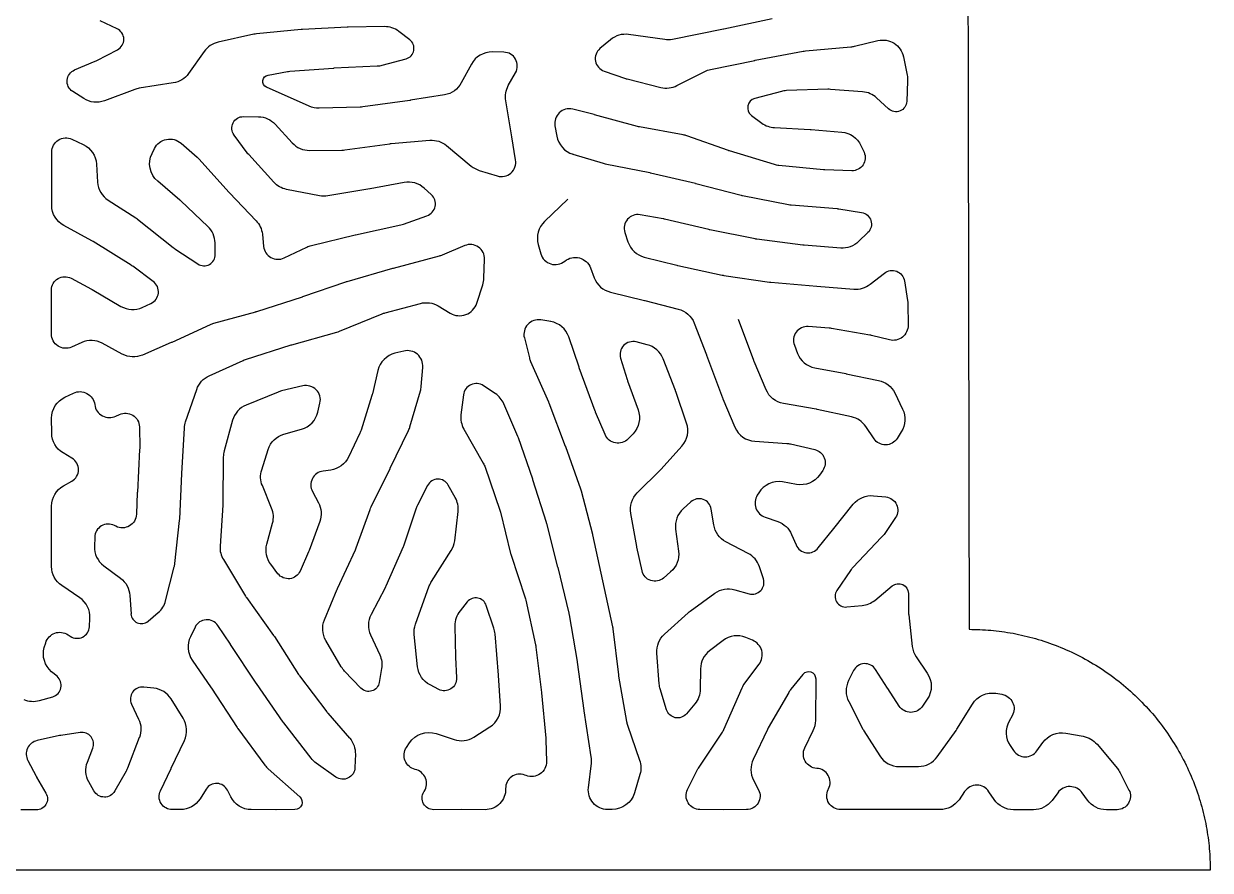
# Model space of a CAD drawing. Header units: inches. Extents: x 126 to 186, y 0 to 60.
# Drawn here: x 132.27 to 142, y 40.2 to 47.15 of the extents above; entities that cross this region are included whole.
import ezdxf

# ---------------------------------------------------------------- set-up
doc = ezdxf.new("R2010")
doc.units = ezdxf.units.IN
doc.header["$LTSCALE"] = 100
doc.header["$MEASUREMENT"] = 0
doc.layers.add('Default', color=18, linetype='Continuous', true_color=0x000000)

msp = doc.modelspace()

# ---------------------------------------------------------------- linework, layer by layer
at = {"layer": 'Default'}
for p, q in [((133.0359, 47.1074), (132.8973, 47.1727)), ((134.5464, 47.102), (134.1795, 47.0658)), ((134.9232, 47.1212), (134.5555, 47.1027)), ((135.2276, 47.1251), (134.9304, 47.1214)), ((138.0081, 47.1029), (137.5899, 47.02)), ((138.4088, 47.19), (138.0115, 47.1036)), ((134.1571, 47.0622), (133.864, 46.9972)), ((135.4356, 47.0171), (135.3453, 47.0861)), ((137.0811, 47.0173), (136.9954, 46.9449)), ((137.5262, 47.0182), (137.2304, 47.0602)), ((139.0815, 46.9635), (139.2753, 47.0104)), ((132.8702, 46.8472), (133.0394, 46.9356)), ((133.7503, 46.9218), (133.621, 46.7401)), ((136.2068, 46.9153), (136.1127, 46.9171)), ((138.2682, 46.849), (138.6621, 46.9226)), ((138.6799, 46.925), (139.0538, 46.9589)), ((132.6868, 46.7696), (132.8556, 46.8404)), ((134.8151, 46.7855), (135.1692, 46.802)), ((135.2101, 46.8084), (135.4051, 46.8614)), ((135.942, 46.8175), (135.8583, 46.6627)), ((137.9024, 46.7738), (138.2648, 46.8483)), ((139.4832, 46.8783), (139.514, 46.7269)), ((134.2735, 46.7278), (134.4318, 46.7562)), ((134.4513, 46.7586), (134.8099, 46.7852)), ((136.2438, 46.6408), (136.3033, 46.7471)), ((137.0302, 46.7597), (137.2035, 46.7003)), ((137.6265, 46.6413), (137.8547, 46.7571)), ((133.1806, 46.609), (132.9315, 46.5161)), ((133.4958, 46.6626), (133.2174, 46.6187)), ((134.6105, 46.4724), (134.2614, 46.6281)), ((137.2187, 46.6958), (137.4941, 46.6265)), ((138.8653, 46.6109), (138.5255, 46.6)), ((139.1495, 46.59), (138.886, 46.6104)), ((139.5177, 46.6813), (139.5107, 46.5118)), ((132.7625, 46.5342), (132.6714, 46.5926)), ((135.437, 46.5197), (135.0511, 46.4657)), ((135.7214, 46.5656), (135.4409, 46.5203)), ((136.272, 46.2204), (136.2222, 46.5165)), ((138.483, 46.5938), (138.2651, 46.5361)), ((139.3613, 46.45), (139.2637, 46.5402)), ((135.0292, 46.4639), (134.6923, 46.456)), ((136.9465, 46.4036), (136.7716, 46.4468)), ((134.0724, 46.3868), (134.1944, 46.3853)), ((134.3322, 46.3235), (134.472, 46.1708)), ((137.303, 46.3056), (136.9513, 46.4023)), ((138.2382, 46.3965), (138.3233, 46.3332)), ((134.1031, 46.0894), (133.995, 46.2354)), ((136.3036, 46.0318), (136.2721, 46.2202)), ((136.6264, 46.3109), (136.6415, 46.2265)), ((137.6779, 46.2363), (137.3192, 46.3019)), ((138.0486, 46.1078), (137.7071, 46.2285)), ((138.4271, 46.2959), (138.72, 46.2811)), ((138.7259, 46.2807), (138.9777, 46.2599)), ((132.6658, 46.2006), (132.7584, 46.1568)), ((133.322, 46.085), (133.3414, 46.124)), ((133.5616, 46.1675), (133.6914, 46.0538)), ((134.9039, 46.1134), (135.2728, 46.1645)), ((135.283, 46.1656), (135.6007, 46.1924)), ((135.7381, 46.1492), (135.9405, 45.981)), ((139.1347, 46.1499), (139.1606, 46.0935)), ((132.4993, 45.9119), (132.4995, 46.0955)), ((133.7074, 46.0381), (133.9527, 45.7662)), ((134.3206, 45.8484), (134.1151, 46.0747)), ((134.614, 46.109), (134.8796, 46.1116)), ((136.7742, 46.0777), (137.0203, 46.0044)), ((138.4256, 45.9928), (138.0566, 46.1052)), ((132.8667, 45.9973), (132.8763, 45.8484)), ((136.0055, 45.9457), (136.1526, 45.9)), ((137.0375, 46.0001), (137.4044, 45.9273)), ((137.4111, 45.9258), (137.7774, 45.8393)), ((138.8286, 45.9512), (138.4632, 45.9854)), ((139.0599, 45.9425), (138.8394, 45.9505)), ((132.4997, 45.6592), (132.4993, 45.9114)), ((133.5508, 45.7005), (133.3687, 45.8558)), ((135.3908, 45.846), (135.11, 45.7943)), ((137.7819, 45.8382), (138.1525, 45.741)), ((133.9563, 45.7623), (134.1753, 45.5327)), ((134.6955, 45.7366), (134.4248, 45.7896)), ((135.1073, 45.7938), (134.7637, 45.7357)), ((135.6116, 45.7467), (135.5527, 45.8)), ((138.1644, 45.7383), (138.5424, 45.6647)), ((132.9627, 45.7011), (133.1888, 45.5548)), ((133.7796, 45.4852), (133.5578, 45.6942)), ((136.7325, 45.71), (136.5406, 45.5257)), ((138.5633, 45.6618), (138.9395, 45.6313)), ((133.2037, 45.5441), (133.4968, 45.3116)), ((135.3842, 45.5047), (135.5767, 45.5727)), ((137.5139, 45.5484), (137.3238, 45.5812)), ((137.8893, 45.4592), (137.5257, 45.546)), ((138.9546, 45.6295), (139.1411, 45.5992)), ((132.8298, 45.3674), (132.5991, 45.4925)), ((134.992, 45.4163), (135.3621, 45.4984)), ((138.2674, 45.383), (137.8959, 45.4578)), ((133.1516, 45.1666), (132.8399, 45.3615)), ((133.8407, 45.2555), (133.8393, 45.3497)), ((134.2268, 45.4217), (134.2375, 45.3209)), ((134.6289, 45.3287), (134.9886, 45.4155)), ((137.1992, 45.4364), (137.2251, 45.3586)), ((138.6596, 45.3319), (138.2806, 45.3808)), ((139.1925, 45.4352), (139.1159, 45.3611)), ((133.5098, 45.3022), (133.6979, 45.1774)), ((134.4051, 45.227), (134.592, 45.3157)), ((135.8859, 45.3281), (135.7007, 45.2501)), ((136.4893, 45.337), (136.5106, 45.2616)), ((138.9695, 45.3082), (138.6696, 45.3309)), ((133.3321, 45.0337), (133.164, 45.1582)), ((135.6758, 45.2416), (135.2987, 45.1413)), ((136.0438, 45.0597), (136.0489, 45.216)), ((136.7065, 45.2004), (136.7068, 45.2007)), ((137.3588, 45.2344), (137.6269, 45.1666)), ((137.6332, 45.1651), (137.9987, 45.0857)), ((132.6591, 45.0599), (132.8265, 44.9697)), ((135.2948, 45.1403), (134.9184, 45.0316)), ((136.918, 45.1448), (136.9491, 45.063)), ((138.0117, 45.0833), (138.3846, 45.029)), ((139.2103, 45.0108), (139.3277, 45.1026)), ((132.4972, 44.7825), (132.4979, 44.9641)), ((132.8319, 44.9667), (133.0674, 44.8297)), ((134.9091, 45.0286), (134.5563, 44.9068)), ((135.9854, 44.8555), (136.0346, 45.0072)), ((138.396, 45.0277), (138.7742, 44.9958)), ((138.7748, 44.9958), (139.0779, 44.9711)), ((139.4928, 45.0377), (139.518, 44.8789)), ((134.5524, 44.9055), (134.1789, 44.7855)), ((137.0816, 44.946), (137.3606, 44.8778)), ((137.3621, 44.8774), (137.6376, 44.8077)), ((132.4977, 44.6021), (132.4972, 44.7812)), ((133.2424, 44.8214), (133.3136, 44.8542)), ((134.1714, 44.7832), (133.8264, 44.6877)), ((134.8592, 44.6253), (135.2102, 44.7685)), ((135.233, 44.7762), (135.5225, 44.8534)), ((135.6689, 44.8329), (135.7678, 44.7738)), ((139.5203, 44.8511), (139.5221, 44.6748)), ((133.7983, 44.6775), (133.4836, 44.5339)), ((136.5911, 44.705), (136.5114, 44.7183)), ((137.7684, 44.6912), (137.8677, 44.431)), ((138.256, 44.3857), (138.1326, 44.7206)), ((138.8744, 44.6515), (138.7027, 44.6632)), ((134.4689, 44.515), (134.8385, 44.6182)), ((136.3752, 44.5704), (136.4163, 44.4078)), ((136.8241, 44.33), (136.7397, 44.5787)), ((139.2095, 44.5935), (138.8945, 44.6491)), ((139.3698, 44.5543), (139.2221, 44.5908)), ((132.746, 44.5328), (132.6624, 44.4955)), ((133.0783, 44.4376), (132.9136, 44.5265)), ((133.48, 44.5323), (133.2438, 44.4304)), ((134.0885, 44.3931), (134.4619, 44.5129)), ((137.3817, 44.5152), (137.2922, 44.5375)), ((138.5896, 44.51), (138.615, 44.4439)), ((133.7905, 44.2605), (134.0687, 44.3855)), ((135.386, 44.4625), (135.3141, 44.4448)), ((136.4267, 44.3777), (136.5727, 44.0467)), ((137.165, 44.4035), (137.2187, 44.2285)), ((137.6141, 44.1378), (137.5129, 44.3994)), ((137.8681, 44.4301), (138.0004, 44.0784)), ((138.3576, 44.1456), (138.2594, 44.3772)), ((135.1748, 44.3042), (135.1289, 44.1112)), ((135.5297, 44.1729), (135.5425, 44.3292)), ((136.9565, 43.9702), (136.8257, 44.3255)), ((138.7573, 44.3252), (139.0115, 44.2774)), ((139.0149, 44.2768), (139.2799, 44.222)), ((134.5588, 44.1763), (134.3841, 44.1353)), ((136.1373, 44.114), (136.0404, 44.1785)), ((137.2217, 44.2196), (137.3081, 43.9805)), ((132.6079, 44.0854), (132.6772, 44.1181)), ((133.5977, 43.8825), (133.6886, 44.1486)), ((134.3556, 44.1263), (134.0946, 44.0197)), ((135.1255, 44.0987), (135.0372, 43.8144)), ((135.4373, 43.8414), (135.5228, 44.1354)), ((135.8754, 44.1025), (135.8556, 43.9399)), ((137.7058, 43.8717), (137.6165, 44.1311)), ((139.4125, 44.1189), (139.477, 43.9858)), ((134.6819, 43.9614), (134.6993, 44.0359)), ((136.3215, 43.7625), (136.2067, 44.0306)), ((136.5764, 44.0375), (136.7109, 43.6833)), ((138.0033, 44.0711), (138.1022, 43.8377)), ((138.7684, 43.9853), (138.4996, 44.0326)), ((139.0578, 43.9228), (138.7757, 43.9839)), ((132.4993, 43.7896), (132.499, 43.9131)), ((133.0262, 43.9286), (133.0546, 43.9422)), ((133.9833, 43.8945), (133.9137, 43.6429)), ((137.0367, 43.7777), (136.9595, 43.9626)), ((133.219, 43.8401), (133.221, 43.6664)), ((133.5677, 43.4592), (133.5878, 43.8313)), ((134.4034, 43.7803), (134.5491, 43.8219)), ((135.0272, 43.7888), (134.9335, 43.593)), ((135.2761, 43.5014), (135.4259, 43.8119)), ((135.8791, 43.8231), (136.0387, 43.5422)), ((139.2431, 43.7428), (139.175, 43.8435)), ((139.4665, 43.801), (139.4313, 43.7455)), ((136.4439, 43.4111), (136.3263, 43.75)), ((137.2667, 43.7846), (137.2263, 43.7424)), ((138.2644, 43.7222), (138.5271, 43.7046)), ((138.5568, 43.7002), (138.7566, 43.6544)), ((132.6658, 43.5831), (132.5925, 43.6265)), ((133.2207, 43.6539), (133.2017, 43.3053)), ((133.9068, 43.5936), (133.904, 43.2089)), ((134.2215, 43.4884), (134.2746, 43.6553)), ((136.712, 43.6803), (136.8369, 43.3335)), ((137.498, 43.4949), (137.6673, 43.6827)), ((135.1187, 43.1837), (135.2753, 43.4996)), ((136.0531, 43.5104), (136.175, 43.1575)), ((133.5489, 43.0834), (133.5677, 43.4585)), ((134.7871, 43.4866), (134.7245, 43.4783)), ((136.5564, 43.0569), (136.4455, 43.4063)), ((137.301, 43.2994), (137.4906, 43.487)), ((138.8221, 43.4825), (138.7958, 43.4455)), ((132.5955, 43.356), (132.6637, 43.3944)), ((133.2016, 43.3026), (133.1944, 43.1232)), ((134.303, 43.1738), (134.2269, 43.3583)), ((134.638, 43.3099), (134.6869, 43.2183)), ((135.582, 43.3596), (135.4995, 43.1988)), ((135.8086, 43.2606), (135.7511, 43.3629)), ((136.8422, 43.3163), (136.9333, 42.961)), ((138.2976, 43.3002), (138.2852, 43.2798)), ((138.6083, 43.3681), (138.4923, 43.3883)), ((137.7402, 43.2251), (137.6766, 43.1678)), ((138.9134, 43.008), (139.0723, 43.2055)), ((139.2392, 43.2754), (139.3403, 43.2653)), ((132.4978, 42.9492), (132.4986, 43.1911)), ((133.9035, 43.1971), (133.8802, 42.8627)), ((134.9971, 42.8475), (135.11, 43.1634)), ((135.4887, 43.1731), (135.3862, 42.8706)), ((135.8047, 42.9061), (135.8318, 43.1462)), ((136.18, 43.1405), (136.2625, 42.8027)), ((137.2972, 42.8589), (137.2477, 43.1303)), ((137.9286, 43.0355), (137.9075, 43.1662)), ((133.026, 43.0247), (133.014, 43.0308)), ((133.5093, 42.7182), (133.548, 43.0723)), ((134.2637, 42.8779), (134.3108, 43.0516)), ((134.6977, 43.0636), (134.6113, 42.8273)), ((136.651, 42.6885), (136.5594, 43.0465)), ((138.35, 43.0992), (138.4543, 43.0631)), ((138.7858, 42.8476), (138.9127, 43.0072)), ((139.4189, 43.0964), (139.3246, 42.9585)), ((132.4983, 42.6949), (132.4978, 42.9481)), ((132.8521, 42.9356), (132.8495, 42.8603)), ((136.935, 42.9542), (137.0168, 42.5779)), ((137.6155, 43.0019), (137.6395, 42.8197)), ((138.5667, 42.9587), (138.6041, 42.8719)), ((139.3052, 42.9346), (139.0699, 42.6878)), ((134.6065, 42.8156), (134.5364, 42.6574)), ((134.8441, 42.515), (134.9906, 42.8318)), ((135.3802, 42.8552), (135.2385, 42.5323)), ((135.6145, 42.5723), (135.776, 42.8251)), ((137.3404, 42.6593), (137.2984, 42.8526)), ((138.2104, 42.8019), (138.028, 42.8976)), ((133.9071, 42.7511), (134.0877, 42.4527)), ((136.2666, 42.7884), (136.3817, 42.4382)), ((132.9259, 42.7012), (133.0639, 42.5985)), ((133.4335, 42.4144), (133.5045, 42.6918)), ((134.3548, 42.6359), (134.296, 42.7128)), ((136.7421, 42.3107), (136.6516, 42.686)), ((137.5746, 42.6504), (137.5159, 42.6002)), ((138.3356, 42.5939), (138.3026, 42.6934)), ((139.0501, 42.6631), (138.9387, 42.4985)), ((132.7294, 42.4382), (132.5819, 42.5378)), ((135.2331, 42.5211), (135.1182, 42.3001)), ((135.4823, 42.2217), (135.5961, 42.5349)), ((137.0168, 42.5777), (137.0984, 42.201)), ((139.2482, 42.4172), (139.3927, 42.5355)), ((133.14, 42.4581), (133.1497, 42.3059)), ((134.096, 42.4402), (134.3193, 42.1294)), ((134.7362, 42.2572), (134.8412, 42.5086)), ((137.7345, 42.3287), (137.9378, 42.4759)), ((138.1014, 42.5047), (138.2181, 42.4714)), ((139.5242, 42.4742), (139.5263, 42.3162)), ((135.9073, 42.4042), (135.848, 42.3319)), ((136.1257, 42.1875), (136.0633, 42.3754)), ((136.3869, 42.4193), (136.4671, 42.0515)), ((139.0192, 42.3628), (139.146, 42.375)), ((132.8089, 42.2005), (132.8128, 42.2702)), ((133.2894, 42.2464), (133.3722, 42.3165)), ((136.8102, 41.916), (136.7447, 42.2983)), ((137.5242, 42.1388), (137.7181, 42.3153)), ((139.5274, 42.2978), (139.5558, 42.0394)), ((132.6333, 42.1348), (132.6517, 42.1223)), ((133.6754, 42.1974), (133.6369, 42.1185)), ((133.9656, 42.0568), (133.8616, 42.2105)), ((135.1141, 42.1331), (135.1896, 41.9688)), ((135.4998, 41.8724), (135.472, 42.137)), ((135.805, 42.2062), (135.8119, 41.9544)), ((136.1632, 41.8028), (136.1347, 42.1434)), ((137.1013, 42.1834), (137.1465, 41.8058)), ((132.439, 42.0307), (132.4504, 42.0691)), ((134.1762, 41.7382), (133.9666, 42.0552)), ((134.3251, 42.1208), (134.5244, 41.809)), ((134.8742, 41.8719), (134.7476, 42.0878)), ((136.4702, 42.0335), (136.5146, 41.6614)), ((138.0045, 42.0873), (137.8946, 42.0035)), ((138.2461, 42.0898), (138.1916, 42.1121)), ((135.812, 41.9515), (135.8193, 41.7801)), ((137.4812, 41.7318), (137.4626, 41.9843)), ((139.588, 41.9526), (139.6789, 41.8201)), ((133.6512, 41.9274), (133.8075, 41.7004)), ((135.2045, 41.8588), (135.1855, 41.7431)), ((136.8645, 41.5132), (136.8113, 41.9092)), ((137.8199, 41.855), (137.8177, 41.6879)), ((138.1831, 41.7371), (138.3003, 41.8925)), ((139.0748, 41.8403), (139.034, 41.7589)), ((139.3532, 41.6954), (139.2555, 41.8494)), ((132.5431, 41.7938), (132.4985, 41.8315)), ((134.5328, 41.7969), (134.7553, 41.5019)), ((135.0357, 41.6965), (134.9012, 41.8363)), ((136.181, 41.5528), (136.1634, 41.8004)), ((137.1479, 41.7957), (137.213, 41.4229)), ((138.6598, 41.8087), (138.5609, 41.6872)), ((138.7642, 41.4317), (138.7669, 41.7702)), ((133.3377, 41.6961), (133.2539, 41.7054)), ((133.8102, 41.6963), (134.02, 41.374)), ((134.3985, 41.4185), (134.1787, 41.7346)), ((135.6729, 41.6866), (135.6016, 41.7234)), ((136.515, 41.6573), (136.5513, 41.2859)), ((137.5416, 41.5193), (137.4891, 41.6899)), ((138.0116, 41.3579), (138.1608, 41.6989)), ((138.5437, 41.6622), (138.3759, 41.3711)), ((139.4484, 41.5499), (139.3547, 41.6931)), ((140.2423, 41.6541), (140.2919, 41.6459)), ((132.4002, 41.5956), (132.5075, 41.6266)), ((133.1542, 41.5652), (133.2123, 41.4429)), ((133.5771, 41.449), (133.4782, 41.6078)), ((137.7735, 41.5685), (137.7048, 41.4864)), ((139.035, 41.5865), (139.1514, 41.3612)), ((139.6793, 41.6055), (139.6401, 41.5481)), ((139.9227, 41.3607), (140.0499, 41.5665)), ((134.7635, 41.4917), (134.9428, 41.2852)), ((136.9237, 41.1319), (136.8651, 41.5094)), ((140.3758, 41.4706), (140.3504, 41.4258)), ((134.0264, 41.3648), (134.2482, 41.0645)), ((134.626, 41.121), (134.4036, 41.4115)), ((135.9602, 41.2946), (136.0932, 41.3789)), ((137.2207, 41.3933), (137.3206, 41.1055)), ((138.369, 41.358), (138.2514, 41.1114)), ((132.5623, 41.3068), (132.3796, 41.2663)), ((132.7327, 41.3327), (132.5754, 41.3092)), ((133.218, 41.2929), (133.1206, 41.0404)), ((133.4799, 41.0397), (133.5876, 41.2672)), ((135.6519, 41.3235), (135.7986, 41.2748)), ((136.5522, 41.2724), (136.5568, 41.096)), ((137.8024, 41.0404), (137.9953, 41.3283)), ((138.675, 41.2066), (138.7449, 41.3498)), ((139.1595, 41.347), (139.2891, 41.1415)), ((139.7612, 41.1333), (139.9158, 41.3503)), ((140.8151, 41.3269), (140.9587, 41.3014)), ((132.7924, 41.0898), (132.8365, 41.2028)), ((135.4082, 41.21), (135.4336, 41.2482)), ((140.3587, 41.225), (140.3864, 41.1843)), ((140.5784, 41.1821), (140.6274, 41.2505)), ((141.0712, 41.2363), (141.2382, 41.0367)), ((132.3038, 41.1023), (132.3718, 40.9738)), ((134.8296, 40.967), (134.6675, 41.0812)), ((134.9893, 41.1547), (134.9859, 41.0451)), ((136.9008, 40.8793), (136.9246, 41.0804)), ((132.3752, 40.9675), (132.4526, 40.8337)), ((133.1089, 41.0157), (133.0173, 40.8527)), ((133.3907, 40.8547), (133.4793, 41.0385)), ((134.2744, 41.0357), (134.5334, 40.8043)), ((136.3907, 40.9788), (136.3779, 40.9837)), ((137.3231, 40.9887), (137.2776, 40.8366)), ((137.7137, 40.8656), (137.7902, 41.0193)), ((139.4507, 41.0528), (139.6074, 41.0536)), ((141.2617, 41.0011), (141.3335, 40.8604)), ((132.8456, 40.853), (132.8036, 40.9283)), ((133.7658, 40.8678), (133.7159, 40.7885)), ((138.2547, 40.9414), (138.2958, 40.863)), ((138.8667, 40.8639), (138.8702, 40.871)), ((133.9673, 40.8048), (133.94, 40.8593)), ((135.5518, 40.8455), (135.554, 40.8489)), ((139.9859, 40.8483), (139.9396, 40.7814)), ((140.2278, 40.7834), (140.1854, 40.8468)), ((140.7495, 40.8387), (140.7025, 40.7753)), ((140.9929, 40.7781), (140.9507, 40.8369)), ((132.3736, 40.6974), (132.2471, 40.6979)), ((133.5551, 40.6997), (133.488, 40.6997)), ((134.3387, 40.6988), (134.1364, 40.6998)), ((134.4941, 40.7002), (134.3412, 40.6988)), ((135.8576, 40.6995), (135.6317, 40.6991)), ((136.0545, 40.6992), (135.8582, 40.6995)), ((137.0948, 40.7011), (137.0583, 40.7013)), ((138.0043, 40.6991), (137.8156, 40.7)), ((138.1975, 40.6998), (138.0059, 40.6991)), ((139.1558, 40.6996), (138.9685, 40.6996)), ((139.5202, 40.6997), (139.156, 40.6996)), ((139.7832, 40.6995), (139.5204, 40.6997)), ((140.5493, 40.6985), (140.3852, 40.699)), ((141.2355, 40.6992), (141.1487, 40.6986))]:
    msp.add_line(p, q, dxfattribs=at)
for centre, radius, start, end in [((132.995, 47.0206), 0.0959, 297.57718, 64.76906), ((134.5651, 46.9129), 0.19, 92.87762, 95.64049), ((134.9328, 46.9314), 0.19, 90.70868, 92.87762), ((135.23, 46.9351), 0.19, 52.63072, 90.70868), ((133.9051, 46.8117), 0.19, 102.50845, 144.56784), ((134.1982, 46.8767), 0.19, 95.64049, 102.50845), ((135.3819, 46.9468), 0.0885, 285.18942, 52.63072), ((137.2037, 46.8721), 0.19, 81.91861, 130.17649), ((136.1091, 46.7271), 0.19, 88.9248, 151.57778), ((136.2047, 46.8023), 0.113, 330.76432, 88.9248), ((137.0652, 46.8621), 0.1083, 130.17649, 251.09753), ((139.0367, 47.1481), 0.19, 275.17272, 283.62918), ((132.7822, 47.0156), 0.19, 292.73816, 297.57718), ((135.1603, 46.9918), 0.19, 272.66705, 285.18942), ((133.247, 46.431), 0.19, 98.96763, 110.44751), ((137.265, 46.8801), 0.19, 251.09753, 255.87693), ((137.5405, 46.8108), 0.19, 255.87693, 296.90543), ((138.8713, 46.421), 0.19, 85.57633, 91.83462), ((138.2853, 46.4598), 0.0789, 104.82772, 233.35928), ((138.5316, 46.4101), 0.19, 91.83462, 104.82772), ((139.1348, 46.4006), 0.19, 47.2753, 85.57633), ((136.7431, 46.3317), 0.1186, 76.09876, 190.10997), ((136.9009, 46.2191), 0.19, 74.61967, 76.09876), ((138.4367, 46.4857), 0.19, 233.35928, 267.09402), ((136.0847, 46.1889), 0.19, 9.50711, 9.54362), ((136.8285, 46.2598), 0.19, 190.10997, 253.4037), ((137.6438, 46.0494), 0.19, 70.53441, 79.63684), ((134.6122, 46.299), 0.19, 222.44461, 270.56166), ((134.8778, 46.3016), 0.19, 270.56166, 277.88891), ((136.1876, 46.0123), 0.1177, 252.74022, 9.50711), ((136.0619, 46.1271), 0.19, 230.2672, 252.74022), ((137.0746, 46.1865), 0.19, 253.4037, 258.76498), ((133.0659, 45.8606), 0.19, 183.68286, 237.10351), ((135.4252, 45.6591), 0.19, 47.86255, 100.42469), ((134.0938, 45.8935), 0.19, 222.05542, 223.6458), ((135.5423, 45.6701), 0.1033, 289.44476, 47.86255), ((138.2007, 45.9248), 0.19, 255.31021, 258.97789), ((133.4275, 45.5559), 0.19, 46.70215, 49.5342), ((138.5787, 45.8512), 0.19, 258.97789, 265.36245), ((137.3049, 45.4715), 0.1113, 80.20547, 198.3929), ((137.4816, 45.3612), 0.19, 76.58471, 80.20547), ((133.6493, 45.3469), 0.19, 0.85638, 46.70215), ((135.3209, 45.6839), 0.19, 282.51386, 289.44476), ((136.6722, 45.3887), 0.19, 133.83322, 195.77893), ((132.7392, 45.2004), 0.19, 57.98569, 61.53148), ((137.4054, 45.4186), 0.19, 198.3929, 255.80864), ((133.6149, 45.4605), 0.19, 231.58063, 236.43818), ((133.7487, 45.2541), 0.092, 236.43818, 0.85638), ((134.3546, 45.3334), 0.1177, 186.0898, 295.38505), ((135.9315, 45.2198), 0.1175, 358.13457, 112.82423), ((136.6285, 45.2949), 0.1225, 195.77893, 309.52378), ((133.0509, 45.0055), 0.19, 53.47629, 57.98569), ((137.6735, 45.3508), 0.19, 255.80864, 257.73374), ((135.3475, 44.9577), 0.19, 104.89135, 106.09962), ((135.8539, 45.0658), 0.19, 342.00938, 358.13457), ((137.1267, 45.1306), 0.19, 200.84483, 256.26033), ((138.039, 45.2713), 0.19, 257.73374, 261.71799), ((133.2697, 44.9494), 0.1049, 294.7451, 53.47629), ((134.9711, 44.8491), 0.19, 106.09962, 109.05755), ((138.4119, 45.217), 0.19, 261.71799, 265.18076), ((138.7902, 45.1851), 0.19, 265.18076, 265.35211), ((139.0933, 45.1605), 0.19, 265.35211, 308.02099), ((135.844, 44.9014), 0.1486, 239.14795, 342.00938), ((133.1629, 44.9939), 0.19, 239.82092, 294.7451), ((133.8771, 44.5046), 0.19, 105.47288, 114.52436), ((136.4916, 44.5999), 0.1201, 80.51485, 194.18924), ((136.5597, 44.5176), 0.19, 18.75798, 80.51485), ((138.6951, 44.5505), 0.113, 86.1056, 200.99158), ((134.7874, 44.8012), 0.19, 285.59591, 292.20876), ((138.8615, 44.462), 0.19, 79.99234, 86.1056), ((139.1765, 44.4064), 0.19, 76.11287, 79.99234), ((132.8234, 44.3592), 0.19, 61.65205, 114.03369), ((135.4163, 44.3396), 0.1266, 355.32134, 103.85276), ((137.2665, 44.4346), 0.1061, 75.98227, 197.04208), ((137.3357, 44.3308), 0.19, 21.15384, 75.98227), ((135.3596, 44.2603), 0.19, 103.85276, 166.64635), ((136.6006, 44.4544), 0.19, 194.18924, 203.79198), ((138.7923, 44.5119), 0.19, 200.99158, 259.35819), ((134.5855, 44.0625), 0.1169, 346.85681, 103.18582), ((135.9813, 44.0896), 0.1067, 56.37291, 173.06851), ((137.4003, 44.2842), 0.19, 197.04208, 199.87686), ((134.4274, 43.9504), 0.19, 103.18582, 112.20369), ((135.3403, 44.1884), 0.19, 343.78415, 355.32134), ((136.032, 43.9558), 0.19, 23.17224, 56.37291), ((137.4369, 44.0693), 0.19, 18.99279, 21.15384), ((138.1782, 44.1452), 0.19, 200.6108, 202.96966), ((132.9733, 44.039), 0.1224, 187.5813, 295.62303), ((134.1664, 43.8438), 0.19, 112.20369, 164.53071), ((138.7355, 43.7982), 0.19, 77.77813, 80.019), ((134.4969, 44.0046), 0.19, 285.9384, 346.85681), ((136.0443, 43.917), 0.19, 173.06851, 209.60721), ((139.0176, 43.7371), 0.19, 34.06468, 77.77813), ((135.2548, 43.8944), 0.19, 334.23976, 343.78415), ((137.5261, 43.8099), 0.19, 317.98108, 18.99279), ((138.2772, 43.9118), 0.19, 202.96966, 266.15106), ((136.1468, 43.6877), 0.19, 19.13826, 23.17224), ((134.0968, 43.5922), 0.19, 164.53071, 179.57733), ((132.6103, 43.4894), 0.109, 299.34097, 59.38053), ((135.105, 43.584), 0.19, 333.63756, 334.23976), ((137.3569, 43.6221), 0.19, 314.70727, 317.98108), ((134.7396, 43.3641), 0.1152, 97.57077, 208.08382), ((135.6674, 43.3158), 0.096, 29.35268, 152.85629), ((136.2644, 43.3488), 0.19, 17.61326, 19.13826), ((133.3914, 43.2949), 0.19, 176.87938, 177.69702), ((138.4598, 43.2011), 0.19, 80.15359, 148.56702), ((135.643, 43.1675), 0.19, 353.56528, 29.35268), ((137.8078, 43.1501), 0.101, 9.1847, 132.04191), ((138.3903, 43.2156), 0.1231, 148.56702, 250.92944), ((134.1274, 43.1013), 0.19, 344.82103, 22.42037), ((135.6686, 43.1121), 0.19, 152.85629, 161.27884), ((137.8039, 43.0267), 0.19, 132.04191, 187.51347), ((132.9634, 42.9317), 0.1114, 62.94406, 177.99729), ((133.3591, 43.0929), 0.19, 353.76465, 357.12689), ((136.3754, 42.9994), 0.19, 14.351, 17.61326), ((133.0393, 42.8536), 0.19, 177.99729, 233.33462), ((134.0697, 42.8495), 0.19, 176.00289, 211.17994), ((134.8182, 42.9116), 0.19, 335.17826, 340.31282), ((135.6159, 42.9274), 0.19, 327.43086, 353.56528), ((138.7022, 42.9141), 0.1068, 203.3035, 321.4996), ((133.3204, 42.7389), 0.19, 345.64185, 353.76465), ((136.4471, 42.8477), 0.19, 193.72063, 198.19908), ((138.1222, 42.6336), 0.19, 18.34989, 62.33474), ((136.4669, 42.6414), 0.19, 13.55749, 14.351), ((139.2075, 42.5567), 0.19, 136.37079, 145.91284), ((138.2445, 42.5637), 0.096, 254.05963, 18.34989), ((132.6231, 42.2807), 0.19, 356.8195, 55.95196), ((134.2503, 42.551), 0.19, 211.17994, 215.69949), ((135.9773, 42.3468), 0.0906, 18.38387, 140.6665), ((139.0109, 42.4496), 0.0872, 145.91284, 275.49623), ((133.2494, 42.4615), 0.19, 310.25195, 345.64185), ((135.995, 42.2114), 0.19, 140.6665, 181.56891), ((139.1278, 42.5642), 0.19, 275.49623, 309.32331), ((133.2345, 42.3113), 0.085, 183.62999, 310.25195), ((133.7723, 42.1501), 0.1078, 34.0524, 153.99593), ((135.2868, 42.2125), 0.19, 152.5317, 204.67519), ((136.5574, 42.2662), 0.19, 9.72862, 13.55749), ((139.7162, 42.3186), 0.19, 180.73694, 186.27149), ((132.7081, 42.2061), 0.1009, 236.02822, 356.8195), ((135.9454, 42.1276), 0.19, 4.77089, 18.38387), ((133.8077, 42.0352), 0.19, 153.99593, 214.54724), ((133.8081, 41.9504), 0.19, 33.4744, 34.0524), ((138.1197, 41.9362), 0.19, 67.75484, 127.33652), ((138.1972, 41.9703), 0.1291, 322.99127, 67.75484), ((139.7447, 42.0601), 0.19, 186.27149, 214.46131), ((136.0019, 41.9596), 0.19, 181.56891, 182.42502), ((138.0099, 41.8524), 0.19, 127.33652, 179.2347), ((136.623, 41.8839), 0.19, 7.6582, 9.72862), ((139.1677, 41.7937), 0.104, 32.3875, 153.3584), ((132.4805, 41.7197), 0.097, 286.13225, 49.81055), ((134.6845, 41.9113), 0.19, 212.58476, 217.01533), ((135.9738, 41.787), 0.19, 4.06909, 4.77089), ((137.3351, 41.8283), 0.19, 186.81552, 189.90208), ((138.7066, 41.7707), 0.0603, 359.54537, 140.87666), ((139.2038, 41.6737), 0.19, 153.3584, 207.31799), ((133.2432, 41.6075), 0.0985, 83.7233, 205.42815), ((133.317, 41.5073), 0.19, 31.92512, 83.7233), ((138.7083, 41.5673), 0.19, 140.87666, 150.03764), ((132.3474, 41.7781), 0.19, 245.97743, 286.13225), ((135.9914, 41.5393), 0.19, 302.3673, 4.06909), ((134.907, 41.6162), 0.19, 217.01533, 220.97048), ((133.4159, 41.3485), 0.19, 334.66157, 31.92512), ((134.1792, 41.4777), 0.19, 213.05853, 216.45172), ((137.4002, 41.4556), 0.19, 189.90208, 199.15089), ((137.8375, 41.4341), 0.19, 326.1689, 336.36489), ((138.5405, 41.2762), 0.19, 150.03764, 154.51226), ((138.5742, 41.4332), 0.19, 333.96065, 359.54537), ((139.3202, 41.4484), 0.19, 207.31799, 212.23334), ((139.7611, 41.4606), 0.19, 324.53073, 328.27999), ((140.5156, 41.3321), 0.19, 150.45395, 214.28863), ((132.4042, 41.1554), 0.1136, 102.51279, 207.87981), ((132.6035, 41.1213), 0.19, 98.49647, 102.51279), ((132.7469, 41.2377), 0.0961, 338.71713, 98.49647), ((135.8585, 41.4551), 0.19, 251.61528, 302.3673), ((140.4832, 41.2503), 0.1171, 214.28863, 324.39115), ((134.401, 41.1774), 0.19, 216.45172, 228.21884), ((136.7359, 41.1027), 0.19, 353.2544, 8.82771), ((138.423, 41.0296), 0.19, 154.51226, 207.67073), ((139.4498, 41.2428), 0.19, 212.23334, 270.27398), ((139.6065, 41.2436), 0.19, 270.27398, 324.53073), ((132.5397, 41.0626), 0.19, 207.87981, 210.03998), ((133.3081, 41.121), 0.19, 334.27071, 334.66157), ((135.4538, 40.9136), 0.1193, 327.13043, 77.17698), ((136.3366, 40.8768), 0.1147, 68.89218, 182.0765), ((138.7662, 40.9226), 0.1161, 333.57697, 86.59857), ((133.8505, 40.8145), 0.1001, 26.57157, 147.81609), ((140.0851, 40.7797), 0.1207, 33.77599, 145.33185), ((140.8495, 40.7645), 0.1245, 35.58485, 143.43948), ((135.8579, 40.5095), 0.19, 89.90244, 90.10175), ((139.5203, 40.5097), 0.19, 89.95899, 90.01477)]:
    msp.add_arc(centre, radius, start, end, dxfattribs=at)
at = {"layer": 'Default', "extrusion": (0, 0, -1)}
for centre, radius, start, end in [((-137.9711, 47.2892), 0.19, 257.72777, 258.78762), ((-137.5529, 47.2064), 0.19, 258.78762, 278.08139), ((-139.3156, 46.8442), 0.1711, 76.37082, 168.49848), ((-138.697, 46.7358), 0.19, 79.41729, 84.82728), ((-138.3031, 46.6622), 0.19, 78.38302, 79.41729), ((-132.7256, 46.6771), 0.1003, 302.66646, 67.26184), ((-133.4662, 46.8503), 0.19, 215.43216, 261.03237), ((-134.2828, 46.6761), 0.0525, 294.03733, 79.82931), ((-134.4654, 46.5691), 0.19, 79.82931, 85.7619), ((-134.8239, 46.5957), 0.19, 85.7619, 87.33295), ((-137.9407, 46.5877), 0.19, 63.09457, 78.38302), ((-139.3278, 46.689), 0.19, 168.49848, 182.34267), ((-135.6912, 46.7531), 0.19, 208.42222, 260.83676), ((-136.4096, 46.548), 0.19, 350.45638, 29.23568), ((-132.8651, 46.6941), 0.19, 249.55249, 302.66646), ((-135.4106, 46.7079), 0.19, 260.83676, 262.02799), ((-139.4218, 46.5154), 0.0891, 182.34267, 312.7247), ((-134.6879, 46.6459), 0.19, 268.65277, 294.03733), ((-135.0247, 46.6538), 0.19, 262.02799, 268.65277), ((-134.0713, 46.2919), 0.0949, 323.48842, 90.70646), ((-134.192, 46.1953), 0.19, 90.70646, 137.55539), ((-132.616, 46.0954), 0.1165, 0.06634, 115.34328), ((-137.3534, 46.4888), 0.19, 280.36316, 285.38033), ((-138.7103, 46.0913), 0.19, 92.90598, 94.70779), ((-138.9621, 46.0706), 0.19, 94.70779, 155.31234), ((-132.6771, 45.9851), 0.19, 115.34328, 176.31714), ((-133.4682, 46.0609), 0.1417, 26.46573, 131.19254), ((-135.2989, 45.9763), 0.19, 82.11109, 85.17977), ((-135.6166, 46.0031), 0.19, 85.17977, 129.7328), ((-133.492, 46.0003), 0.19, 310.4658, 26.46573), ((-133.5663, 45.9109), 0.19, 131.19254, 137.94458), ((-134.2558, 46.2024), 0.19, 317.77449, 323.48842), ((-138.112, 46.2869), 0.19, 286.93051, 289.46559), ((-139.0638, 46.049), 0.1066, 155.31234, 272.07857), ((-137.3674, 45.7409), 0.19, 101.23502, 103.28936), ((-138.4809, 46.1746), 0.19, 275.35205, 286.93051), ((-138.8463, 46.1404), 0.19, 272.07857, 275.35205), ((-132.6893, 45.9117), 0.19, 359.90421, 0.06634), ((-134.4613, 45.976), 0.19, 281.07477, 317.77449), ((-137.7338, 45.6544), 0.19, 103.28936, 104.68979), ((-134.732, 45.9231), 0.19, 260.40192, 281.07477), ((-135.0756, 45.9812), 0.19, 259.57531, 260.40192), ((-132.6897, 45.6595), 0.19, 298.46852, 359.90421), ((-133.0856, 45.3953), 0.19, 122.89649, 128.41937), ((-138.9242, 45.4419), 0.19, 94.63755, 99.20153), ((-139.1257, 45.5043), 0.0962, 99.20153, 225.97526), ((-134.0378, 45.4015), 0.19, 136.3542, 173.9102), ((-137.9334, 45.6441), 0.19, 281.38153, 283.41529), ((-135.0331, 45.2308), 0.19, 76.44424, 77.48614), ((-138.3049, 45.5693), 0.19, 277.35628, 281.38153), ((-138.9838, 45.4977), 0.19, 225.97526, 274.3182), ((-134.6734, 45.144), 0.19, 64.61495, 76.44424), ((-135.627, 45.4252), 0.19, 247.17577, 255.10865), ((-138.6839, 45.5203), 0.19, 274.3182, 277.35628), ((-136.7923, 45.097), 0.1344, 50.47622, 159.15517), ((-132.6072, 44.9636), 0.1093, 0.22741, 118.31312), ((-139.3911, 45.0215), 0.1029, 51.97901, 170.98076), ((-132.7364, 44.8024), 0.19, 118.31312, 120.17908), ((-134.4943, 45.0864), 0.19, 250.94245, 252.1873), ((-135.5714, 44.6698), 0.19, 75.07004, 120.85205), ((-137.3154, 44.6932), 0.19, 103.73967, 104.21152), ((-139.3303, 44.8491), 0.19, 170.98076, 179.41194), ((-132.6872, 44.7818), 0.19, 359.83556, 0.22741), ((-134.1207, 44.9664), 0.19, 252.1873, 254.52712), ((-135.282, 44.5926), 0.19, 67.79124, 75.07004), ((-137.5909, 44.6235), 0.19, 104.21152, 159.11022), ((-139.3993, 44.6736), 0.1229, 179.41194, 283.88713), ((-132.6148, 44.6024), 0.1171, 245.96631, 359.83556), ((-133.4047, 44.7068), 0.19, 245.47564, 246.65219), ((-134.5199, 44.332), 0.19, 72.20608, 74.40409), ((-133.1685, 44.6048), 0.19, 246.65219, 298.34795), ((-134.1466, 44.2122), 0.19, 65.80731, 72.20608), ((-137.6902, 44.3633), 0.19, 159.11022, 159.3892), ((-138.4343, 44.4514), 0.19, 337.01803, 339.76115), ((-137.004, 44.3911), 0.19, 339.78528, 341.24202), ((-138.9765, 44.0907), 0.19, 100.64181, 101.66797), ((-133.8684, 44.0872), 0.19, 18.85773, 65.80731), ((-139.2415, 44.0359), 0.19, 101.66797, 154.11801), ((-132.689, 43.9135), 0.19, 359.86953, 64.74654), ((-132.7298, 44.0066), 0.1232, 64.74654, 172.4187), ((-134.9441, 44.1551), 0.19, 193.35365, 197.25796), ((-138.5325, 44.2198), 0.19, 279.981, 337.01803), ((-136.3988, 43.97), 0.19, 156.20802, 159.21074), ((-137.1294, 43.9159), 0.19, 160.12314, 223.74359), ((-139.3061, 43.9028), 0.19, 154.11801, 212.41426), ((-133.1042, 43.8388), 0.1147, 64.37697, 179.33402), ((-133.7775, 43.8211), 0.19, 3.08679, 18.85773), ((-137.1348, 44.0358), 0.19, 337.3411, 339.78528), ((-132.6893, 43.79), 0.19, 300.61947, 359.86953), ((-134.8558, 43.8708), 0.19, 197.25796, 205.57113), ((-134.4556, 43.5976), 0.19, 17.65779, 74.0616), ((-137.1431, 43.8221), 0.1153, 223.74359, 337.3411), ((-138.5143, 43.515), 0.19, 93.84894, 102.91516), ((-139.3363, 43.8058), 0.1125, 212.41426, 325.93532), ((-133.031, 43.6642), 0.19, 179.33402, 183.12062), ((-134.7621, 43.675), 0.19, 205.57113, 262.42923), ((-136.5332, 43.6159), 0.19, 159.21074, 160.18655), ((-138.7318, 43.5465), 0.1106, 102.91516, 215.33683), ((-135.8735, 43.4483), 0.19, 150.39279, 160.93707), ((-133.7575, 43.449), 0.19, 2.87311, 3.08679), ((-134.4025, 43.4308), 0.19, 337.57963, 17.65779), ((-138.6408, 43.5553), 0.19, 215.33683, 279.84641), ((-132.6886, 43.1904), 0.19, 0.20355, 60.65903), ((-136.6582, 43.2691), 0.19, 160.18655, 165.61687), ((-137.4346, 43.1643), 0.19, 349.67133, 45.29273), ((-133.714, 43.2103), 0.19, 180.42267, 183.99711), ((-134.5193, 43.1289), 0.19, 151.91618, 200.08982), ((-139.2203, 43.0863), 0.19, 38.82738, 95.71156), ((-139.3295, 43.1575), 0.1083, 95.71156, 214.35806), ((-133.0787, 43.1278), 0.1158, 182.30298, 297.05594), ((-135.2889, 43.0994), 0.19, 19.68718, 26.36244), ((-135.9955, 43.0954), 0.19, 160.93707, 166.27937), ((-138.1162, 43.0659), 0.19, 297.66526, 350.8153), ((-138.3922, 42.8836), 0.19, 109.07056, 156.6965), ((-139.0614, 42.8889), 0.19, 38.5004, 38.82738), ((-132.6878, 42.9485), 0.19, 359.87893, 0.20355), ((-136.7493, 42.9138), 0.19, 165.61687, 167.7332), ((-139.1677, 43.0657), 0.19, 214.35806, 223.62921), ((-134.447, 42.8282), 0.19, 322.62531, 15.17897), ((-134.4328, 42.8926), 0.19, 200.08982, 203.91153), ((-135.2062, 42.9316), 0.19, 198.72116, 203.7001), ((-137.4841, 42.8929), 0.19, 347.74398, 349.67133), ((-137.4512, 42.7948), 0.19, 172.48653, 229.49692), ((-132.6883, 42.6953), 0.19, 304.04804, 359.87893), ((-134.4392, 42.7005), 0.1063, 203.91153, 322.62531), ((-137.4458, 42.6822), 0.1079, 229.49692, 347.74398), ((-132.9504, 42.4461), 0.19, 126.66538, 176.37001), ((-135.0645, 42.6087), 0.19, 203.7001, 207.4683), ((-135.7747, 42.47), 0.19, 19.95771, 32.56914), ((-136.8311, 42.5375), 0.19, 167.7332, 167.78328), ((-138.0492, 42.322), 0.19, 54.08318, 105.94037), ((-139.4437, 42.4732), 0.0805, 50.67669, 179.26306), ((-135.0165, 42.4353), 0.19, 22.68746, 24.82174), ((-136.2012, 42.3788), 0.19, 161.80092, 167.69213), ((-137.846, 42.1748), 0.19, 47.69429, 54.08318), ((-134.9115, 42.1839), 0.19, 329.60271, 22.68746), ((-132.5659, 42.0348), 0.1205, 16.52298, 123.97178), ((-135.6609, 42.1568), 0.19, 353.99983, 19.95771), ((-136.9127, 42.1608), 0.19, 167.78328, 173.18448), ((-137.6521, 41.9983), 0.19, 355.77947, 47.69429), ((-134.165, 42.0185), 0.19, 144.30051, 147.41524), ((-136.2815, 42.011), 0.19, 167.69213, 173.18996), ((-132.6211, 41.9766), 0.19, 310.18945, 16.52298), ((-135.017, 41.8895), 0.19, 155.32481, 189.29993), ((-135.0381, 41.968), 0.19, 316.10009, 329.60271), ((-135.6887, 41.8922), 0.19, 297.28875, 353.99983), ((-135.0989, 41.7573), 0.0877, 189.29993, 316.10009), ((-135.7189, 41.7759), 0.1004, 177.57498, 297.28875), ((-139.5223, 41.7126), 0.19, 145.53869, 214.29158), ((-133.651, 41.5926), 0.19, 145.45276, 146.94147), ((-134.3347, 41.843), 0.19, 325.18305, 326.5256), ((-136.3259, 41.6389), 0.19, 173.18996, 174.41822), ((-137.6707, 41.7458), 0.19, 342.90057, 355.77947), ((-137.6277, 41.6904), 0.19, 180.7653, 219.89509), ((-138.3349, 41.6227), 0.19, 23.63511, 37.00873), ((-139.5136, 41.7972), 0.19, 326.78461, 327.6125), ((-140.2115, 41.4666), 0.19, 31.72001, 99.31821), ((-140.2727, 41.529), 0.1185, 99.31821, 209.54605), ((-139.5449, 41.6131), 0.1153, 214.29158, 326.78461), ((-137.0528, 41.5385), 0.19, 351.17229, 352.3418), ((-137.6321, 41.5472), 0.0948, 219.89509, 342.90057), ((-133.0408, 41.3613), 0.19, 154.57185, 201.1022), ((-134.5545, 41.527), 0.19, 322.5626, 325.18305), ((-134.7994, 41.1606), 0.19, 139.02952, 181.78193), ((-135.592, 41.1432), 0.19, 33.54892, 108.38472), ((-136.3622, 41.2674), 0.19, 174.41822, 178.49353), ((-140.7819, 41.1399), 0.19, 35.60885, 100.07333), ((-140.9255, 41.1144), 0.19, 100.07333, 140.09108), ((-135.5064, 41.1448), 0.1178, 282.82302, 33.54892), ((-138.78, 41.1553), 0.117, 273.40143, 26.03935), ((-132.9695, 41.0209), 0.19, 330.837, 21.28287), ((-134.7768, 41.2365), 0.19, 305.14075, 322.5626), ((-136.4347, 41.0928), 0.1222, 178.49353, 291.10782), ((-137.1411, 41.0432), 0.19, 160.84911, 196.68083), ((-132.9433, 41.1088), 0.19, 201.1022, 209.33706), ((-134.8867, 41.0482), 0.0992, 181.78193, 305.14075), ((-137.9603, 40.9347), 0.19, 26.46016, 33.8311), ((-141.0924, 40.9148), 0.19, 140.09108, 152.97567), ((-136.0547, 40.8665), 0.1674, 177.9235, 270.09756), ((-137.059, 40.8605), 0.1593, 270.23766, 6.7456), ((-132.374, 40.7882), 0.0908, 149.96002, 270.22787), ((-132.9315, 40.9009), 0.0984, 209.33706, 330.837), ((-133.488, 40.8078), 0.108, 270.00645, 25.72929), ((-133.5551, 40.8897), 0.19, 212.18391, 270.00645), ((-134.1372, 40.8898), 0.19, 270.26349, 333.42843), ((-134.4936, 40.7599), 0.0596, 131.78116, 269.48779), ((-135.6315, 40.794), 0.0949, 269.89825, 32.86957), ((-137.0956, 40.8911), 0.19, 196.68083, 270.23766), ((-137.8162, 40.8146), 0.1145, 270.28371, 26.46016), ((-138.1971, 40.8112), 0.1115, 152.32927, 269.80511), ((-138.9685, 40.8133), 0.1137, 270.02131, 26.42303), ((-139.7834, 40.8895), 0.19, 214.66815, 270.04101), ((-140.3858, 40.889), 0.19, 270.16841, 326.22401), ((-140.5499, 40.8885), 0.19, 216.56052, 270.16841), ((-141.1474, 40.8886), 0.19, 269.60004, 324.41515), ((-141.2348, 40.81), 0.1108, 152.97567, 269.60004), ((-134.3395, 40.8888), 0.19, 269.48779, 270.26349), ((-138.0052, 40.8891), 0.19, 269.80511, 270.28371), ((-139.1559, 40.8896), 0.19, 269.98523, 270.02131)]:
    msp.add_arc(centre, radius, start, end, dxfattribs=at)
at = {"layer": 'Default'}
for points in [[(140, 54.202), (140.0113, 48.1908), (140.0226, 42.1795)], [(142, 40.202), (136, 40.202), (130, 40.202)]]:
    msp.add_open_spline(points, degree=2, dxfattribs=at)
msp.add_rational_spline([(140.0226, 42.1795), (142, 42.1795), (142, 40.202)], [1, 0.707106781187, 1], degree=2, dxfattribs=at)

doc.saveas('drawing.dxf')
